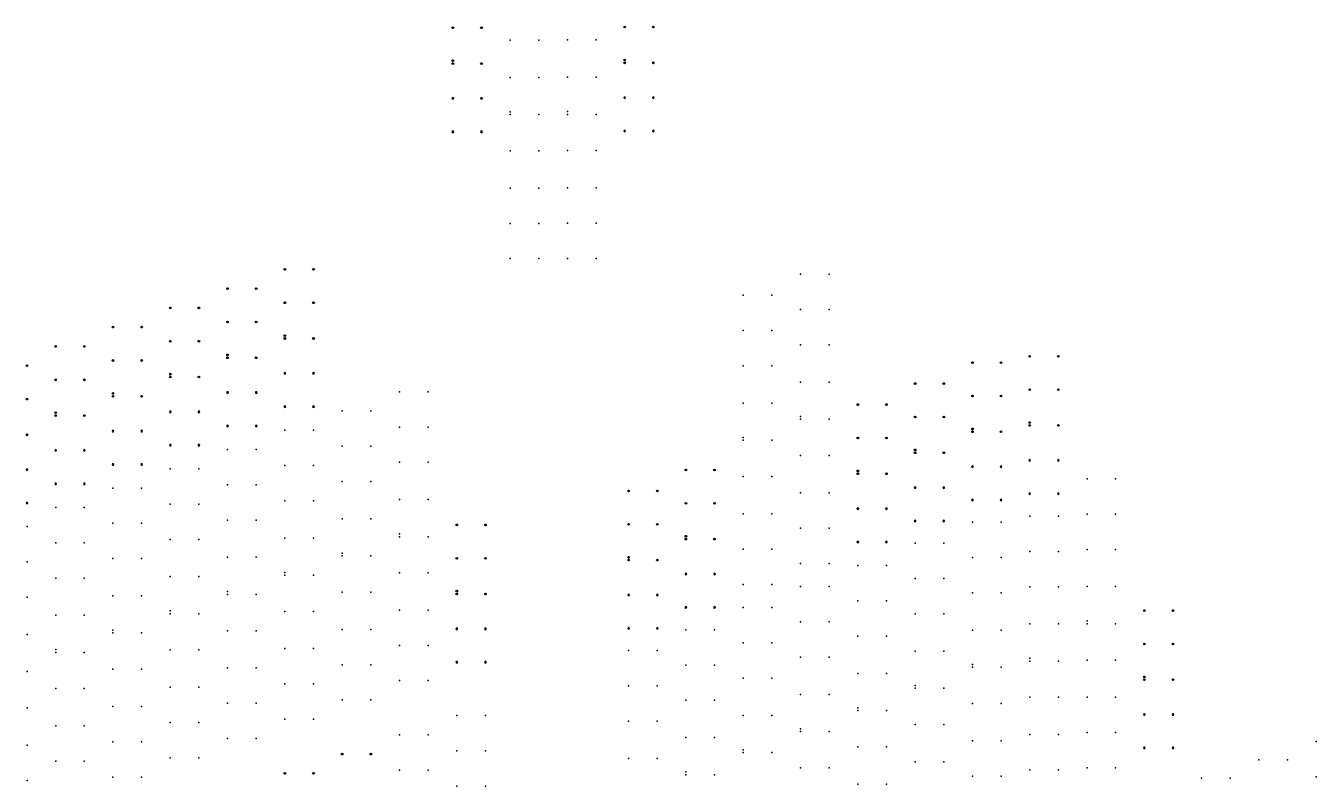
# Model space of a CAD drawing. Header units: millimetres. Extents: x 472828 to 475087, y 4317878 to 4319084.
# Drawn here: x 474527.3 to 474797.5, y 4318237.6 to 4318396.9 of the extents above; entities that cross this region are included whole.
import ezdxf

# ---------------------------------------------------------------- set-up
doc = ezdxf.new("R2010")
doc.units = ezdxf.units.MM
doc.linetypes.add('CENTER2', pattern=[1.125, 0.75, -0.125, 0.125, -0.125])
for name, color, linetype in [('10_T3_EOS_PILE_CP170_2_205', 10, 'Continuous'), ('11_T3_EOS_PILE_CP170_1_255', 11, 'Continuous'), ('12_T3_EOS_PILE_CP140_205', 12, 'Continuous'), ('13_T3_EOS_PILE_HEA_MOT_170', 13, 'Continuous'), ('14_T3_EOS_PILE_CP140_195', 14, 'Continuous'), ('15_T3_EOS_PILE_IPEA_1_225', 15, 'Continuous'), ('1_T3_EOS_PILE_MOT_HEA_255', 1, 'Continuous'), ('2_T3_EOS_PILE_HEA_255', 2, 'Continuous'), ('3_T3_EOS_PILE_IPEA_1_255', 3, 'Continuous'), ('4_T3_EOS_PILE_IPEA_2_235', 4, 'Continuous'), ('5_T3_EOS_PILE_HEA_MOT_190', 5, 'Continuous'), ('8_T3_EOS_PILE_CP170_1_220', 8, 'Continuous')]:
    doc.layers.add(name, color=color, linetype=linetype)

# ---------------------------------------------------------------- blocks, each defined once
blk = doc.blocks.new('*U3')
at = {"color": 0, "linetype": 'CENTER2', "transparency": 16777216}
for p, q in [((-183, 0), (-36, 0)), ((0, 36), (0, 183)), ((36, 0), (183, 0)), ((0, -183), (0, -36))]:
    blk.add_line(p, q, dxfattribs=at)
at = {"color": 0, "linetype": 'Continuous', "transparency": 16777216}
for p, q in [((-18, 0), (18, 0)), ((0, -18), (0, 18))]:
    blk.add_line(p, q, dxfattribs=at)
blk = doc.blocks.new('A$C6274595C')
at = {"color": 0}
blk.add_circle((0, 0), 179, dxfattribs=at)
at = {"color": 0, "linetype": 'CENTER2', "rotation": 45}
blk.add_blockref('*U3', (0, 0), dxfattribs=at)
blk = doc.blocks.new('*U5')
at = {"color": 0, "linetype": 'CENTER2', "transparency": 16777216}
for p, q in [((-183, 0), (-36, 0)), ((0, 36), (0, 183)), ((36, 0), (183, 0)), ((0, -183), (0, -36))]:
    blk.add_line(p, q, dxfattribs=at)
at = {"color": 0, "linetype": 'Continuous', "transparency": 16777216}
for p, q in [((-18, 0), (18, 0)), ((0, -18), (0, 18))]:
    blk.add_line(p, q, dxfattribs=at)
blk = doc.blocks.new('b-p')
at = {"color": 5}
blk.add_circle((0, 0), 179, dxfattribs=at)
at = {"color": 5, "linetype": 'CENTER2', "rotation": 45}
blk.add_blockref('*U5', (0, 0), dxfattribs=at)
blk = doc.blocks.new('*U7')
at = {"color": 0, "linetype": 'CENTER2', "transparency": 16777216}
for p, q in [((-183, 0), (-36, 0)), ((0, 36), (0, 183)), ((36, 0), (183, 0)), ((0, -183), (0, -36))]:
    blk.add_line(p, q, dxfattribs=at)
at = {"color": 0, "linetype": 'Continuous', "transparency": 16777216}
for p, q in [((-18, 0), (18, 0)), ((0, -18), (0, 18))]:
    blk.add_line(p, q, dxfattribs=at)
blk = doc.blocks.new('PVH POST')
at = {"color": 5}
blk.add_circle((0, 0), 179, dxfattribs=at)
at = {"color": 5, "linetype": 'CENTER2', "rotation": 45}
blk.add_blockref('*U7', (0, 0), dxfattribs=at)

msp = doc.modelspace()

# ---------------------------------------------------------------- linework, layer by layer
at = {"layer": '10_T3_EOS_PILE_CP170_2_205', "extrusion": (0, 0.049345, 0.998782)}
for p in [(474593.52, 4318316.21, 689.37), (474593.52, 4318308.82, 689.73), (474593.52, 4318263.07, 691.99), (474587.52, 4318259.04, 692.45), (474575.52, 4318255.01, 692.9), (474593.52, 4318255.68, 692.36), (474587.52, 4318251.65, 692.81), (474563.52, 4318250.97, 693.36), (474575.52, 4318247.61, 693.27), (474605.52, 4318248.37, 694.44), (474563.52, 4318243.58, 693.73), (474605.52, 4318240.98, 694.81)]:
    msp.add_point(p, dxfattribs=at)
at = {"layer": '10_T3_EOS_PILE_CP170_2_205', "extrusion": (0, 0.047071, 0.998892)}
for p in [(474551.52, 4318246.93, 693.69), (474551.52, 4318239.54, 694.04)]:
    msp.add_point(p, dxfattribs=at)
at = {"layer": '10_T3_EOS_PILE_CP170_2_205', "extrusion": (0, 0.057882, 0.998323)}
msp.add_point((474539.52, 4318242.87, 693.68), dxfattribs=at)
at = {"layer": '10_T3_EOS_PILE_CP170_2_205', "extrusion": (0, 0.057764, 0.99833)}
msp.add_point((474743.52, 4318241.06, 694.6), dxfattribs=at)
at = {"layer": '10_T3_EOS_PILE_CP170_2_205', "extrusion": (0, 0.041186, 0.999152)}
msp.add_point((474791.52, 4318243.16, 694.23), dxfattribs=at)
at = {"layer": '10_T3_EOS_PILE_CP170_2_205', "extrusion": (0, 0.037778, 0.999286)}
msp.add_point((474731.52, 4318239.74, 695.04), dxfattribs=at)
at = {"layer": '10_T3_EOS_PILE_CP170_2_205', "extrusion": (0, 0.045244, 0.998976)}
msp.add_point((474779.52, 4318239.32, 694.53), dxfattribs=at)
at = {"layer": '11_T3_EOS_PILE_CP170_1_255', "extrusion": (0, 0.049345, 0.998782)}
msp.add_point((474599.52, 4318285.85, 690.87), dxfattribs=at)
at = {"layer": '11_T3_EOS_PILE_CP170_1_255', "extrusion": (0, 0.057882, 0.998323)}
msp.add_point((474539.52, 4318265.64, 692.36), dxfattribs=at)
at = {"layer": '11_T3_EOS_PILE_CP170_1_255', "extrusion": (0, 0.057764, 0.99833)}
msp.add_point((474743.52, 4318263.82, 693.28), dxfattribs=at)
at = {"layer": '11_T3_EOS_PILE_CP170_1_255', "extrusion": (0, 0.046094, 0.998937)}
msp.add_point((474671.52, 4318240.01, 694.84), dxfattribs=at)
at = {"layer": '12_T3_EOS_PILE_CP140_205', "extrusion": (0, 0.049345, 0.998782)}
for p in [(474581.52, 4318312.17, 689.82), (474569.52, 4318308.14, 690.28), (474557.52, 4318304.11, 690.73), (474581.52, 4318304.78, 690.19), (474569.52, 4318300.75, 690.64), (474557.52, 4318296.71, 691.1), (474587.52, 4318274.22, 691.7), (474575.52, 4318270.19, 692.15), (474563.52, 4318266.15, 692.61), (474587.52, 4318266.43, 692.08), (474575.52, 4318262.4, 692.54), (474563.52, 4318258.36, 692.99), (474581.52, 4318259.04, 692.45), (474569.52, 4318255.01, 692.9), (474581.52, 4318251.65, 692.81), (474557.52, 4318250.97, 693.36), (474569.52, 4318247.61, 693.27), (474557.52, 4318243.58, 693.73)]:
    msp.add_point(p, dxfattribs=at)
at = {"layer": '12_T3_EOS_PILE_CP140_205', "extrusion": (0, 0.047071, 0.998892)}
for p in [(474545.52, 4318300.07, 691.19), (474545.52, 4318292.68, 691.53), (474551.52, 4318262.11, 692.98), (474551.52, 4318254.32, 693.34), (474545.52, 4318246.93, 693.69), (474545.52, 4318239.54, 694.04)]:
    msp.add_point(p, dxfattribs=at)
at = {"layer": '12_T3_EOS_PILE_CP140_205', "extrusion": (0, 0.037778, 0.999286)}
for p in [(474725.52, 4318292.91, 693.03), (474725.52, 4318285.51, 693.31), (474731.52, 4318254.93, 694.47), (474731.52, 4318247.14, 694.76), (474725.52, 4318239.74, 695.04)]:
    msp.add_point(p, dxfattribs=at)
at = {"layer": '12_T3_EOS_PILE_CP140_205', "extrusion": (0, 0.03465, 0.9994)}
for p in [(474713.52, 4318288.51, 693.45), (474713.52, 4318281.11, 693.7), (474719.52, 4318250.53, 694.77), (474719.52, 4318242.74, 695.04)]:
    msp.add_point(p, dxfattribs=at)
at = {"layer": '12_T3_EOS_PILE_CP140_205', "extrusion": (0, 0.029516, 0.999564)}
for p in [(474701.52, 4318283.83, 693.91), (474689.52, 4318279.43, 694.16), (474701.52, 4318276.43, 694.13), (474689.52, 4318272.03, 694.38), (474707.52, 4318245.84, 695.03), (474695.52, 4318241.44, 695.28), (474707.52, 4318238.05, 695.26)]:
    msp.add_point(p, dxfattribs=at)
at = {"layer": '12_T3_EOS_PILE_CP140_205', "extrusion": (0, 0.029331, 0.99957)}
for p in [(474677.52, 4318275.03, 694.4), (474677.52, 4318267.63, 694.62)]:
    msp.add_point(p, dxfattribs=at)
at = {"layer": '12_T3_EOS_PILE_CP140_205', "extrusion": (0, 0.045244, 0.998976)}
msp.add_point((474773.52, 4318239.32, 694.53), dxfattribs=at)
at = {"layer": '13_T3_EOS_PILE_HEA_MOT_170', "extrusion": (0, 0.049345, 0.998782)}
for p in [(474581.52, 4318282.41, 691.29), (474581.52, 4318281.81, 691.32), (474569.52, 4318278.38, 691.75), (474569.52, 4318277.78, 691.78), (474557.52, 4318274.34, 692.21), (474557.52, 4318273.74, 692.23)]:
    msp.add_point(p, dxfattribs=at)
at = {"layer": '13_T3_EOS_PILE_HEA_MOT_170', "extrusion": (0, 0.047071, 0.998892)}
for p in [(474545.52, 4318270.31, 692.59), (474545.52, 4318269.71, 692.62)]:
    msp.add_point(p, dxfattribs=at)
at = {"layer": '13_T3_EOS_PILE_HEA_MOT_170', "extrusion": (0, 0.037778, 0.999286)}
for p in [(474725.52, 4318263.13, 694.16), (474725.52, 4318262.53, 694.18)]:
    msp.add_point(p, dxfattribs=at)
at = {"layer": '13_T3_EOS_PILE_HEA_MOT_170', "extrusion": (0, 0.03465, 0.9994)}
for p in [(474713.52, 4318258.73, 694.48), (474713.52, 4318258.13, 694.5)]:
    msp.add_point(p, dxfattribs=at)
at = {"layer": '13_T3_EOS_PILE_HEA_MOT_170', "extrusion": (0, 0.029516, 0.999564)}
for p in [(474701.52, 4318254.04, 694.79), (474701.52, 4318253.44, 694.81), (474689.52, 4318249.64, 695.04), (474689.52, 4318249.04, 695.05)]:
    msp.add_point(p, dxfattribs=at)
at = {"layer": '13_T3_EOS_PILE_HEA_MOT_170', "extrusion": (0, 0.029331, 0.99957)}
for p in [(474677.52, 4318245.24, 695.28), (474677.52, 4318244.64, 695.3)]:
    msp.add_point(p, dxfattribs=at)
at = {"layer": '14_T3_EOS_PILE_CP140_195', "extrusion": (0, 0.049345, 0.998782)}
for p in [(474587.52, 4318312.17, 689.82), (474575.52, 4318308.14, 690.28), (474563.52, 4318304.11, 690.73), (474587.52, 4318304.78, 690.19), (474575.52, 4318300.75, 690.64), (474563.52, 4318296.71, 691.1), (474587.52, 4318297.39, 690.55), (474575.52, 4318293.36, 691.01), (474587.52, 4318289.6, 690.94), (474563.52, 4318289.32, 691.47), (474575.52, 4318285.57, 691.39), (474563.52, 4318281.53, 691.85)]:
    msp.add_point(p, dxfattribs=at)
at = {"layer": '14_T3_EOS_PILE_CP140_195', "extrusion": (0, 0.047071, 0.998892)}
for p in [(474551.52, 4318300.07, 691.19), (474551.52, 4318292.68, 691.53), (474551.52, 4318285.29, 691.88), (474551.52, 4318277.5, 692.25)]:
    msp.add_point(p, dxfattribs=at)
at = {"layer": '14_T3_EOS_PILE_CP140_195', "extrusion": (0, 0.037778, 0.999286)}
for p in [(474731.52, 4318292.91, 693.03), (474731.52, 4318285.51, 693.31), (474731.52, 4318278.12, 693.59), (474731.52, 4318270.32, 693.88)]:
    msp.add_point(p, dxfattribs=at)
at = {"layer": '14_T3_EOS_PILE_CP140_195', "extrusion": (0, 0.03465, 0.9994)}
for p in [(474719.52, 4318288.51, 693.45), (474719.52, 4318281.11, 693.7), (474719.52, 4318273.72, 693.96), (474719.52, 4318265.92, 694.23)]:
    msp.add_point(p, dxfattribs=at)
at = {"layer": '14_T3_EOS_PILE_CP140_195', "extrusion": (0, 0.029516, 0.999564)}
for p in [(474707.52, 4318283.83, 693.91), (474695.52, 4318279.43, 694.16), (474707.52, 4318276.43, 694.13), (474695.52, 4318272.03, 694.38), (474707.52, 4318269.03, 694.35), (474695.52, 4318264.63, 694.59), (474707.52, 4318261.24, 694.58), (474695.52, 4318256.84, 694.82)]:
    msp.add_point(p, dxfattribs=at)
at = {"layer": '14_T3_EOS_PILE_CP140_195', "extrusion": (0, 0.029331, 0.99957)}
for p in [(474683.52, 4318275.03, 694.4), (474683.52, 4318267.63, 694.62), (474683.52, 4318260.23, 694.84), (474683.52, 4318252.44, 695.07)]:
    msp.add_point(p, dxfattribs=at)
at = {"layer": '15_T3_EOS_PILE_IPEA_1_225', "extrusion": (0, 0.049345, 0.998782)}
for p in [(474587.52, 4318281.81, 691.32), (474575.52, 4318277.78, 691.78), (474563.52, 4318273.74, 692.24)]:
    msp.add_point(p, dxfattribs=at)
at = {"layer": '15_T3_EOS_PILE_IPEA_1_225', "extrusion": (0, 0.047071, 0.998892)}
msp.add_point((474551.52, 4318269.71, 692.62), dxfattribs=at)
at = {"layer": '15_T3_EOS_PILE_IPEA_1_225', "extrusion": (0, 0.037778, 0.999286)}
msp.add_point((474731.52, 4318262.53, 694.18), dxfattribs=at)
at = {"layer": '15_T3_EOS_PILE_IPEA_1_225', "extrusion": (0, 0.03465, 0.9994)}
msp.add_point((474719.52, 4318258.13, 694.5), dxfattribs=at)
at = {"layer": '15_T3_EOS_PILE_IPEA_1_225', "extrusion": (0, 0.029516, 0.999564)}
for p in [(474707.52, 4318253.44, 694.81), (474695.52, 4318249.04, 695.06)]:
    msp.add_point(p, dxfattribs=at)
at = {"layer": '15_T3_EOS_PILE_IPEA_1_225', "extrusion": (0, 0.029331, 0.99957)}
msp.add_point((474683.52, 4318244.64, 695.3), dxfattribs=at)
at = {"layer": '1_T3_EOS_PILE_MOT_HEA_255', "extrusion": (0, 0.041988, 0.999118)}
for p in [(474634.7, 4318378.28, 688.48), (474646.7, 4318378.33, 689.74)]:
    msp.add_point(p, dxfattribs=at)
at = {"layer": '1_T3_EOS_PILE_MOT_HEA_255', "extrusion": (0, 0.034262, 0.999413)}
msp.add_point((474695.52, 4318314.47, 692.98), dxfattribs=at)
at = {"layer": '1_T3_EOS_PILE_MOT_HEA_255', "extrusion": (0, 0.032824, 0.999461)}
msp.add_point((474683.52, 4318310.07, 693.26), dxfattribs=at)
at = {"layer": '1_T3_EOS_PILE_MOT_HEA_255', "extrusion": (0, 0.049345, 0.998782)}
msp.add_point((474611.52, 4318289.88, 690.41), dxfattribs=at)
at = {"layer": '1_T3_EOS_PILE_MOT_HEA_255', "extrusion": (0, 0.043654, 0.999047)}
msp.add_point((474755.52, 4318271.62, 693.47), dxfattribs=at)
at = {"layer": '1_T3_EOS_PILE_MOT_HEA_255', "extrusion": (0, 0.037865, 0.999283)}
msp.add_point((474527.52, 4318261.62, 693.09), dxfattribs=at)
at = {"layer": '2_T3_EOS_PILE_HEA_255', "extrusion": (0, 0.041988, 0.999118)}
for p in [(474634.7, 4318393.87, 687.83), (474646.7, 4318393.92, 689.08), (474634.7, 4318386.07, 688.15), (474646.7, 4318386.13, 689.41), (474634.7, 4318370.69, 688.8), (474646.7, 4318370.74, 690.06), (474634.7, 4318362.89, 689.13), (474646.7, 4318362.95, 690.38), (474634.7, 4318355.5, 689.44), (474646.7, 4318355.55, 690.69), (474634.7, 4318348.11, 689.75), (474646.7, 4318348.16, 691.01)]:
    msp.add_point(p, dxfattribs=at)
at = {"layer": '2_T3_EOS_PILE_HEA_255', "extrusion": (0, 0.034262, 0.999413)}
for p in [(474695.52, 4318344.85, 691.93), (474695.52, 4318337.46, 692.19), (474695.52, 4318330.06, 692.44), (474695.52, 4318322.26, 692.71), (474695.52, 4318306.87, 693.24), (474695.52, 4318299.08, 693.5), (474695.52, 4318291.68, 693.76), (474695.52, 4318284.29, 694.01)]:
    msp.add_point(p, dxfattribs=at)
at = {"layer": '2_T3_EOS_PILE_HEA_255', "extrusion": (0, 0.032824, 0.999461)}
for p in [(474683.52, 4318340.45, 692.27), (474683.52, 4318333.06, 692.51), (474683.52, 4318325.66, 692.75), (474683.52, 4318317.87, 693.01), (474683.52, 4318302.47, 693.51), (474683.52, 4318294.68, 693.77), (474683.52, 4318287.28, 694.01), (474683.52, 4318279.89, 694.26)]:
    msp.add_point(p, dxfattribs=at)
at = {"layer": '2_T3_EOS_PILE_HEA_255', "extrusion": (0, 0.049345, 0.998782)}
for p in [(474611.52, 4318320.24, 688.91), (474611.52, 4318312.85, 689.27), (474611.52, 4318305.46, 689.64), (474611.52, 4318297.67, 690.02), (474611.52, 4318282.29, 690.78), (474611.52, 4318274.5, 691.17), (474611.52, 4318267.11, 691.53), (474611.52, 4318259.72, 691.9)]:
    msp.add_point(p, dxfattribs=at)
at = {"layer": '2_T3_EOS_PILE_HEA_255', "extrusion": (0, 0.043654, 0.999047)}
for p in [(474755.52, 4318301.99, 692.15), (474755.52, 4318294.59, 692.47), (474755.52, 4318287.2, 692.79), (474755.52, 4318279.41, 693.13), (474755.52, 4318264.02, 693.8), (474755.52, 4318256.23, 694.15), (474755.52, 4318248.84, 694.47), (474755.52, 4318241.44, 694.79)]:
    msp.add_point(p, dxfattribs=at)
at = {"layer": '2_T3_EOS_PILE_HEA_255', "extrusion": (0, 0.037865, 0.999283)}
for p in [(474527.52, 4318291.99, 691.94), (474527.52, 4318284.6, 692.22), (474527.52, 4318277.21, 692.5), (474527.52, 4318269.41, 692.8), (474527.52, 4318254.02, 693.38), (474527.52, 4318246.23, 693.68), (474527.52, 4318238.83, 693.96)]:
    msp.add_point(p, dxfattribs=at)
at = {"layer": '2_T3_EOS_PILE_HEA_255', "extrusion": (0, 0.029239, 0.999572)}
for p in [(474659.52, 4318266.02, 694.43), (474659.52, 4318258.62, 694.64), (474659.52, 4318251.23, 694.86), (474659.52, 4318243.43, 695.09)]:
    msp.add_point(p, dxfattribs=at)
at = {"layer": '2_T3_EOS_PILE_HEA_255', "extrusion": (0, 0.034703, 0.999398)}
for p in [(474623.52, 4318252.41, 693.96), (474623.52, 4318245.01, 694.21), (474623.52, 4318237.62, 694.47)]:
    msp.add_point(p, dxfattribs=at)
at = {"layer": '3_T3_EOS_PILE_IPEA_1_255', "extrusion": (0, 0.041988, 0.999118)}
for p in [(474628.7, 4318393.87, 687.83), (474640.7, 4318393.92, 689.08), (474628.7, 4318386.07, 688.15), (474640.7, 4318386.13, 689.41), (474628.7, 4318370.69, 688.8), (474640.7, 4318370.74, 690.06), (474628.7, 4318362.89, 689.13), (474640.7, 4318362.95, 690.38), (474628.7, 4318355.5, 689.44), (474640.7, 4318355.55, 690.69), (474628.7, 4318348.11, 689.75), (474640.7, 4318348.16, 691.01)]:
    msp.add_point(p, dxfattribs=at)
at = {"layer": '3_T3_EOS_PILE_IPEA_1_255', "extrusion": (0, 0.034262, 0.999413)}
for p in [(474689.52, 4318344.85, 691.93), (474689.52, 4318337.46, 692.19), (474689.52, 4318330.06, 692.44), (474689.52, 4318322.26, 692.71), (474689.52, 4318306.87, 693.24), (474689.52, 4318299.08, 693.5), (474689.52, 4318291.68, 693.76), (474689.52, 4318284.29, 694.01)]:
    msp.add_point(p, dxfattribs=at)
at = {"layer": '3_T3_EOS_PILE_IPEA_1_255', "extrusion": (0, 0.032824, 0.999461)}
for p in [(474677.52, 4318340.45, 692.27), (474677.52, 4318333.06, 692.51), (474677.52, 4318325.66, 692.75), (474677.52, 4318317.87, 693.01), (474677.52, 4318302.47, 693.51), (474677.52, 4318294.68, 693.77), (474677.52, 4318287.28, 694.01), (474677.52, 4318279.89, 694.26)]:
    msp.add_point(p, dxfattribs=at)
at = {"layer": '3_T3_EOS_PILE_IPEA_1_255', "extrusion": (0, 0.049345, 0.998782)}
for p in [(474605.52, 4318320.24, 688.91), (474599.52, 4318316.21, 689.37), (474605.52, 4318312.85, 689.27), (474599.52, 4318308.82, 689.73), (474605.52, 4318305.46, 689.64), (474599.52, 4318301.43, 690.1), (474605.52, 4318297.67, 690.02), (474599.52, 4318293.64, 690.48), (474605.52, 4318282.29, 690.78), (474605.52, 4318274.5, 691.17), (474605.52, 4318267.11, 691.53), (474605.52, 4318259.72, 691.9), (474611.52, 4318248.37, 694.44), (474611.52, 4318240.98, 694.81)]:
    msp.add_point(p, dxfattribs=at)
at = {"layer": '3_T3_EOS_PILE_IPEA_1_255', "extrusion": (0, 0.043654, 0.999047)}
for p in [(474749.52, 4318301.99, 692.15), (474749.52, 4318294.59, 692.47), (474749.52, 4318287.2, 692.79), (474749.52, 4318279.41, 693.13), (474749.52, 4318264.02, 693.8), (474749.52, 4318256.23, 694.15), (474749.52, 4318248.84, 694.47), (474749.52, 4318241.44, 694.79)]:
    msp.add_point(p, dxfattribs=at)
at = {"layer": '3_T3_EOS_PILE_IPEA_1_255', "extrusion": (0, 0.029239, 0.999572)}
for p in [(474653.52, 4318266.02, 694.43), (474653.52, 4318258.62, 694.64), (474653.52, 4318251.23, 694.86), (474653.52, 4318243.43, 695.09)]:
    msp.add_point(p, dxfattribs=at)
at = {"layer": '3_T3_EOS_PILE_IPEA_1_255', "extrusion": (0, 0.057882, 0.998323)}
for p in [(474533.52, 4318258.05, 692.8), (474533.52, 4318250.26, 693.25), (474533.52, 4318242.87, 693.68)]:
    msp.add_point(p, dxfattribs=at)
at = {"layer": '3_T3_EOS_PILE_IPEA_1_255', "extrusion": (0, 0.057764, 0.99833)}
for p in [(474737.52, 4318256.24, 693.72), (474737.52, 4318248.45, 694.17), (474737.52, 4318241.06, 694.6)]:
    msp.add_point(p, dxfattribs=at)
at = {"layer": '3_T3_EOS_PILE_IPEA_1_255', "extrusion": (0, 0.034703, 0.999398)}
for p in [(474617.52, 4318252.41, 693.96), (474617.52, 4318245.01, 694.21), (474617.52, 4318237.62, 694.47)]:
    msp.add_point(p, dxfattribs=at)
at = {"layer": '3_T3_EOS_PILE_IPEA_1_255', "extrusion": (0, 0.041186, 0.999152)}
for p in [(474797.52, 4318247, 693.68), (474785.52, 4318243.16, 694.23), (474797.52, 4318239.6, 693.98)]:
    msp.add_point(p, dxfattribs=at)
at = {"layer": '4_T3_EOS_PILE_IPEA_2_235', "extrusion": (0, 0.041988, 0.999118)}
for p in [(474628.7, 4318378.88, 688.45), (474640.7, 4318378.93, 689.71), (474628.7, 4318378.28, 688.48), (474640.7, 4318378.33, 689.74)]:
    msp.add_point(p, dxfattribs=at)
at = {"layer": '4_T3_EOS_PILE_IPEA_2_235', "extrusion": (0, 0.034262, 0.999413)}
for p in [(474689.52, 4318315.07, 692.96), (474689.52, 4318314.47, 692.98)]:
    msp.add_point(p, dxfattribs=at)
at = {"layer": '4_T3_EOS_PILE_IPEA_2_235', "extrusion": (0, 0.032824, 0.999461)}
for p in [(474677.52, 4318310.67, 693.24), (474677.52, 4318310.07, 693.26)]:
    msp.add_point(p, dxfattribs=at)
at = {"layer": '4_T3_EOS_PILE_IPEA_2_235', "extrusion": (0, 0.049345, 0.998782)}
for p in [(474605.52, 4318290.48, 690.38), (474605.52, 4318289.88, 690.41)]:
    msp.add_point(p, dxfattribs=at)
at = {"layer": '4_T3_EOS_PILE_IPEA_2_235', "extrusion": (0, 0.043654, 0.999047)}
for p in [(474749.52, 4318272.22, 693.45), (474749.52, 4318271.62, 693.47)]:
    msp.add_point(p, dxfattribs=at)
at = {"layer": '5_T3_EOS_PILE_HEA_MOT_190', "extrusion": (0, 0.049345, 0.998782)}
for p in [(474593.52, 4318286.45, 690.84), (474593.52, 4318285.85, 690.87)]:
    msp.add_point(p, dxfattribs=at)
at = {"layer": '5_T3_EOS_PILE_HEA_MOT_190', "extrusion": (0, 0.057882, 0.998323)}
for p in [(474533.52, 4318266.24, 692.32), (474533.52, 4318265.64, 692.36)]:
    msp.add_point(p, dxfattribs=at)
at = {"layer": '5_T3_EOS_PILE_HEA_MOT_190', "extrusion": (0, 0.057764, 0.99833)}
for p in [(474737.52, 4318264.42, 693.25), (474737.52, 4318263.83, 693.28)]:
    msp.add_point(p, dxfattribs=at)
at = {"layer": '5_T3_EOS_PILE_HEA_MOT_190', "extrusion": (0, 0.046094, 0.998937)}
for p in [(474665.52, 4318240.61, 694.82), (474665.52, 4318240.01, 694.84)]:
    msp.add_point(p, dxfattribs=at)
at = {"layer": '8_T3_EOS_PILE_CP170_1_220', "extrusion": (0, 0.049345, 0.998782)}
for p in [(474593.52, 4318301.43, 690.1), (474581.52, 4318297.39, 690.55), (474569.52, 4318293.36, 691.01), (474593.52, 4318293.64, 690.48), (474581.52, 4318289.6, 690.94), (474557.52, 4318289.32, 691.47), (474569.52, 4318285.57, 691.39), (474557.52, 4318281.53, 691.85), (474593.52, 4318278.26, 691.24), (474599.52, 4318278.26, 691.24), (474581.52, 4318274.22, 691.7), (474593.52, 4318270.46, 691.63), (474599.52, 4318270.46, 691.63), (474569.52, 4318270.19, 692.15), (474557.52, 4318266.15, 692.61), (474581.52, 4318266.43, 692.08), (474569.52, 4318262.4, 692.54), (474599.52, 4318263.07, 691.99), (474557.52, 4318258.36, 692.99), (474599.52, 4318255.68, 692.36)]:
    msp.add_point(p, dxfattribs=at)
at = {"layer": '8_T3_EOS_PILE_CP170_1_220', "extrusion": (0, 0.057882, 0.998323)}
for p in [(474533.52, 4318295.99, 690.6), (474539.52, 4318295.99, 690.6), (474533.52, 4318288.6, 691.03), (474539.52, 4318288.6, 691.03), (474533.52, 4318281.21, 691.46), (474539.52, 4318281.21, 691.46), (474533.52, 4318273.42, 691.91), (474539.52, 4318273.42, 691.91), (474539.52, 4318258.05, 692.8), (474539.52, 4318250.26, 693.25)]:
    msp.add_point(p, dxfattribs=at)
at = {"layer": '8_T3_EOS_PILE_CP170_1_220', "extrusion": (0, 0.057764, 0.99833)}
for p in [(474737.52, 4318294.17, 691.53), (474743.52, 4318294.17, 691.53), (474737.52, 4318286.79, 691.95), (474743.52, 4318286.79, 691.95), (474737.52, 4318279.4, 692.38), (474743.52, 4318279.4, 692.38), (474737.52, 4318271.61, 692.83), (474743.52, 4318271.61, 692.83), (474743.52, 4318256.24, 693.72), (474743.52, 4318248.45, 694.17)]:
    msp.add_point(p, dxfattribs=at)
at = {"layer": '8_T3_EOS_PILE_CP170_1_220', "extrusion": (0, 0.047071, 0.998892)}
for p in [(474545.52, 4318285.29, 691.88), (474545.52, 4318277.5, 692.25), (474545.52, 4318262.11, 692.98), (474545.52, 4318254.32, 693.34)]:
    msp.add_point(p, dxfattribs=at)
at = {"layer": '8_T3_EOS_PILE_CP170_1_220', "extrusion": (0, 0.037778, 0.999286)}
for p in [(474725.52, 4318278.12, 693.59), (474725.52, 4318270.32, 693.88), (474725.52, 4318254.93, 694.47), (474725.52, 4318247.14, 694.76)]:
    msp.add_point(p, dxfattribs=at)
at = {"layer": '8_T3_EOS_PILE_CP170_1_220', "extrusion": (0, 0.03465, 0.9994)}
for p in [(474713.52, 4318273.72, 693.96), (474713.52, 4318265.92, 694.23), (474713.52, 4318250.53, 694.77), (474713.52, 4318242.74, 695.04)]:
    msp.add_point(p, dxfattribs=at)
at = {"layer": '8_T3_EOS_PILE_CP170_1_220', "extrusion": (0, 0.046094, 0.998937)}
for p in [(474665.52, 4318270.38, 693.44), (474671.52, 4318270.38, 693.44), (474665.52, 4318262.99, 693.78), (474671.52, 4318262.99, 693.78), (474665.52, 4318255.6, 694.12), (474671.52, 4318255.6, 694.12), (474665.52, 4318247.8, 694.48), (474671.52, 4318247.8, 694.48)]:
    msp.add_point(p, dxfattribs=at)
at = {"layer": '8_T3_EOS_PILE_CP170_1_220', "extrusion": (0, 0.029516, 0.999564)}
for p in [(474701.52, 4318269.03, 694.35), (474689.52, 4318264.63, 694.59), (474701.52, 4318261.24, 694.58), (474689.52, 4318256.84, 694.82), (474701.52, 4318245.84, 695.03), (474689.52, 4318241.44, 695.28), (474701.52, 4318238.05, 695.26)]:
    msp.add_point(p, dxfattribs=at)
at = {"layer": '8_T3_EOS_PILE_CP170_1_220', "extrusion": (0, 0.029331, 0.99957)}
for p in [(474677.52, 4318260.23, 694.84), (474677.52, 4318252.44, 695.07)]:
    msp.add_point(p, dxfattribs=at)

# ---------------------------------------------------------------- block references
at = {"color": 0, "extrusion": (0, 0.036572, 0.999331), "yscale": 0.001, "zscale": 0.001}
for name, p, xscale, rotation in [('A$C6274595C', (-474616.7, -4315482.47, 158617.97), 0.001, 89.99999999999999), ('A$C6274595C', (-474622.7, -4315482.47, 158617.97), 0.001, 89.99999999999999), ('A$C6274595C', (-474652.7, -4315482.49, 158621.52), 0.001, 89.99999999999999), ('A$C6274595C', (-474658.7, -4315482.49, 158621.52), 0.001, 89.99999999999999), ('A$C6274595C', (-474616.7, -4315475.57, 158617.97), 0.001, 89.99999999999999), ('A$C6274595C', (-474652.7, -4315475.59, 158621.52), 0.001, 89.99999999999999), ('A$C6274595C', (-474652.7, -4315474.99, 158621.52), 0.001, 89.99999999999999), ('b-p', (-474658.7, -4315474.99, 158621.52), 0.001, 89.99999999999999), ('A$C6274595C', (-474616.7, -4315474.97, 158617.97), 0.001, 89.99999999999999), ('b-p', (-474622.7, -4315474.97, 158617.97), 0.001, 89.99999999999999), ('A$C6274595C', (-474616.7, -4315467.67, 158617.97), -0.001, 89.99999999999991), ('A$C6274595C', (-474622.7, -4315467.67, 158617.97), -0.001, 89.99999999999991), ('A$C6274595C', (-474652.7, -4315467.69, 158621.52), -0.001, 89.99999999999991), ('A$C6274595C', (-474658.7, -4315467.69, 158621.52), -0.001, 89.99999999999991), ('A$C6274595C', (-474616.7, -4315460.67, 158617.97), -0.001, 89.99999999999991), ('A$C6274595C', (-474622.7, -4315460.67, 158617.97), -0.001, 89.99999999999991), ('A$C6274595C', (-474652.7, -4315460.69, 158621.52), -0.001, 89.99999999999991), ('A$C6274595C', (-474658.7, -4315460.69, 158621.52), -0.001, 89.99999999999991), ('PVH POST', (-474725.52, -4315412.18, 158620.8), 0.001, 89.99999999999999), ('PVH POST', (-474731.52, -4315412.18, 158620.8), 0.001, 89.99999999999999), ('PVH POST', (-474725.52, -4315405.18, 158620.8), 0.001, 89.99999999999999), ('PVH POST', (-474731.52, -4315405.18, 158620.8), 0.001, 89.99999999999999), ('PVH POST', (-474725.52, -4315398.29, 158620.8), 0.001, 89.99999999999999), ('PVH POST', (-474725.52, -4315397.69, 158620.8), 0.001, 89.99999999999999), ('b-p', (-474731.52, -4315397.68, 158620.8), 0.001, 89.99999999999999), ('PVH POST', (-474725.52, -4315390.38, 158620.8), -0.001, 89.99999999999991), ('PVH POST', (-474731.52, -4315390.38, 158620.8), -0.001, 89.99999999999991), ('PVH POST', (-474725.52, -4315383.38, 158620.8), -0.001, 89.99999999999991), ('PVH POST', (-474731.52, -4315383.38, 158620.8), -0.001, 89.99999999999991)]:
    msp.add_blockref(name, p, dxfattribs=dict(at, xscale=xscale, rotation=rotation))
at = {"color": 0, "extrusion": (0, 0.046609, 0.998913), "yscale": 0.001, "zscale": 0.001}
for name, p, xscale, rotation in [('A$C6274595C', (-474581.52, -4313620.64, 201961.62), 0.001, 89.99999999999999), ('A$C6274595C', (-474587.52, -4313620.64, 201961.62), 0.001, 89.99999999999999), ('PVH POST', (-474569.52, -4313616.59, 201961.89), 0.001, 89.99999999999999), ('PVH POST', (-474575.52, -4313616.59, 201961.89), 0.001, 89.99999999999999), ('PVH POST', (-474557.52, -4313612.54, 201962.16), 0.001, 89.99999999999999), ('PVH POST', (-474563.52, -4313612.54, 201962.16), 0.001, 89.99999999999999), ('A$C6274595C', (-474581.52, -4313613.64, 201961.62), 0.001, 89.99999999999999), ('A$C6274595C', (-474587.52, -4313613.64, 201961.62), 0.001, 89.99999999999999), ('PVH POST', (-474545.52, -4313608.49, 201962.43), 0.001, 89.99999999999999), ('PVH POST', (-474551.52, -4313608.49, 201962.43), 0.001, 89.99999999999999), ('PVH POST', (-474569.52, -4313609.59, 201961.89), 0.001, 89.99999999999999), ('PVH POST', (-474575.52, -4313609.59, 201961.89), 0.001, 89.99999999999999), ('PVH POST', (-474557.52, -4313605.54, 201962.16), 0.001, 89.99999999999999), ('PVH POST', (-474563.52, -4313605.54, 201962.16), 0.001, 89.99999999999999), ('A$C6274595C', (-474581.52, -4313606.74, 201961.62), 0.001, 89.99999999999999), ('A$C6274595C', (-474581.52, -4313606.14, 201961.62), 0.001, 89.99999999999999), ('b-p', (-474587.52, -4313606.14, 201961.62), 0.001, 89.99999999999999), ('PVH POST', (-474569.52, -4313602.69, 201961.89), 0.001, 89.99999999999999), ('PVH POST', (-474569.52, -4313602.09, 201961.89), 0.001, 89.99999999999999), ('b-p', (-474575.52, -4313602.09, 201961.89), 0.001, 89.99999999999999), ('PVH POST', (-474545.52, -4313601.49, 201962.43), 0.001, 89.99999999999999), ('PVH POST', (-474551.52, -4313601.49, 201962.43), 0.001, 89.99999999999999), ('PVH POST', (-474557.52, -4313598.64, 201962.16), 0.001, 89.99999999999999), ('PVH POST', (-474557.52, -4313598.04, 201962.16), 0.001, 89.99999999999999), ('b-p', (-474563.52, -4313598.04, 201962.16), 0.001, 89.99999999999999), ('A$C6274595C', (-474581.52, -4313598.84, 201961.62), -0.001, 89.99999999999991), ('A$C6274595C', (-474587.52, -4313598.84, 201961.62), -0.001, 89.99999999999991), ('PVH POST', (-474545.52, -4313594.59, 201962.43), 0.001, 89.99999999999999), ('PVH POST', (-474545.52, -4313593.99, 201962.43), 0.001, 89.99999999999999), ('b-p', (-474551.52, -4313593.99, 201962.43), 0.001, 89.99999999999999), ('PVH POST', (-474569.52, -4313594.79, 201961.89), -0.001, 89.99999999999991), ('PVH POST', (-474575.52, -4313594.79, 201961.89), -0.001, 89.99999999999991), ('A$C6274595C', (-474581.52, -4313591.84, 201961.62), -0.001, 89.99999999999991), ('A$C6274595C', (-474587.52, -4313591.84, 201961.62), -0.001, 89.99999999999991), ('PVH POST', (-474557.52, -4313590.74, 201962.16), -0.001, 89.99999999999991), ('PVH POST', (-474563.52, -4313590.74, 201962.16), -0.001, 89.99999999999991), ('PVH POST', (-474545.52, -4313586.69, 201962.43), -0.001, 89.99999999999991), ('PVH POST', (-474551.52, -4313586.69, 201962.43), -0.001, 89.99999999999991), ('PVH POST', (-474569.52, -4313587.79, 201961.89), -0.001, 89.99999999999991), ('PVH POST', (-474575.52, -4313587.79, 201961.89), -0.001, 89.99999999999991), ('PVH POST', (-474557.52, -4313583.74, 201962.16), -0.001, 89.99999999999991), ('PVH POST', (-474563.52, -4313583.74, 201962.16), -0.001, 89.99999999999991), ('PVH POST', (-474545.52, -4313579.69, 201962.43), -0.001, 89.99999999999991), ('PVH POST', (-474551.52, -4313579.69, 201962.43), -0.001, 89.99999999999991)]:
    msp.add_blockref(name, p, dxfattribs=dict(at, xscale=xscale, rotation=rotation))
at = {"color": 0, "extrusion": (0, 0.052584, 0.998617), "yscale": 0.001, "zscale": 0.001}
for name, p, xscale, rotation in [('PVH POST', (-474533.52, -4312319.07, 227763.7), 0.001, 89.99999999999999), ('PVH POST', (-474539.52, -4312319.07, 227763.7), 0.001, 89.99999999999999), ('PVH POST', (-474533.52, -4312312.07, 227763.7), 0.001, 89.99999999999999), ('PVH POST', (-474539.52, -4312312.07, 227763.7), 0.001, 89.99999999999999), ('PVH POST', (-474533.52, -4312305.18, 227763.7), 0.001, 89.99999999999999), ('PVH POST', (-474533.52, -4312304.58, 227763.7), 0.001, 89.99999999999999), ('b-p', (-474539.52, -4312304.57, 227763.7), 0.001, 89.99999999999999), ('PVH POST', (-474533.52, -4312297.27, 227763.7), -0.001, 89.99999999999991), ('PVH POST', (-474539.52, -4312297.27, 227763.7), -0.001, 89.99999999999991), ('PVH POST', (-474533.52, -4312290.27, 227763.7), -0.001, 89.99999999999991), ('PVH POST', (-474539.52, -4312290.27, 227763.7), -0.001, 89.99999999999991), ('A$C6274595C', (-474617.52, -4312281.64, 227763.74), 0.001, 89.99999999999999), ('A$C6274595C', (-474623.52, -4312281.64, 227763.74), 0.001, 89.99999999999999), ('A$C6274595C', (-474617.52, -4312274.64, 227763.74), 0.001, 89.99999999999999), ('A$C6274595C', (-474623.52, -4312274.64, 227763.74), 0.001, 89.99999999999999), ('A$C6274595C', (-474617.52, -4312267.74, 227763.74), 0.001, 89.99999999999999), ('A$C6274595C', (-474617.52, -4312267.14, 227763.74), 0.001, 89.99999999999999), ('b-p', (-474623.52, -4312267.14, 227763.74), 0.001, 89.99999999999999), ('A$C6274595C', (-474617.52, -4312259.84, 227763.74), -0.001, 89.99999999999991), ('A$C6274595C', (-474623.52, -4312259.84, 227763.74), -0.001, 89.99999999999991), ('A$C6274595C', (-474617.52, -4312252.84, 227763.74), -0.001, 89.99999999999991), ('A$C6274595C', (-474623.52, -4312252.84, 227763.74), -0.001, 89.99999999999991)]:
    msp.add_blockref(name, p, dxfattribs=dict(at, xscale=xscale, rotation=rotation))
at = {"color": 0, "extrusion": (0, 0.028906, 0.999582), "yscale": 0.001, "zscale": 0.001}
for name, p, xscale, rotation in [('A$C6274595C', (-474737.52, -4316503.15, 125518.38), 0.001, 89.99999999999999), ('A$C6274595C', (-474743.52, -4316503.15, 125518.38), 0.001, 89.99999999999999), ('A$C6274595C', (-474737.52, -4316496.15, 125518.38), 0.001, 89.99999999999999), ('A$C6274595C', (-474743.52, -4316496.15, 125518.38), 0.001, 89.99999999999999), ('A$C6274595C', (-474737.52, -4316489.26, 125518.38), 0.001, 89.99999999999999), ('A$C6274595C', (-474737.52, -4316488.66, 125518.38), 0.001, 89.99999999999999), ('b-p', (-474743.52, -4316488.65, 125518.38), 0.001, 89.99999999999999), ('A$C6274595C', (-474737.52, -4316481.35, 125518.38), -0.001, 89.99999999999991), ('A$C6274595C', (-474743.52, -4316481.35, 125518.38), -0.001, 89.99999999999991), ('A$C6274595C', (-474737.52, -4316474.35, 125518.38), -0.001, 89.99999999999991), ('A$C6274595C', (-474743.52, -4316474.35, 125518.38), -0.001, 89.99999999999991)]:
    msp.add_blockref(name, p, dxfattribs=dict(at, xscale=xscale, rotation=rotation))
at = {"color": 0, "extrusion": (0, 0.053213, 0.998583), "yscale": 0.001, "zscale": 0.001}
for name, p, xscale, rotation in [('A$C6274595C', (-474527.52, -4312170.64, 230481.23), 0.001, 89.99999999999999), ('A$C6274595C', (-474527.52, -4312163.64, 230481.23), 0.001, 89.99999999999999), ('b-p', (-474527.52, -4312156.14, 230481.23), 0.001, 89.99999999999999), ('A$C6274595C', (-474527.52, -4312148.84, 230481.23), -0.001, 89.99999999999991), ('A$C6274595C', (-474527.52, -4312141.84, 230481.23), -0.001, 89.99999999999991)]:
    msp.add_blockref(name, p, dxfattribs=dict(at, xscale=xscale, rotation=rotation))
at = {"color": 0, "extrusion": (0, 0.032758, 0.999463), "yscale": 0.001, "zscale": 0.001}
for name, p, xscale, rotation in [('PVH POST', (-474713.52, -4315981.73, 142149.85), 0.001, 89.99999999999999), ('PVH POST', (-474719.52, -4315981.73, 142149.85), 0.001, 89.99999999999999), ('PVH POST', (-474701.52, -4315977.32, 142150.13), 0.001, 89.99999999999999), ('PVH POST', (-474707.52, -4315977.32, 142150.13), 0.001, 89.99999999999999), ('PVH POST', (-474713.52, -4315974.73, 142149.85), 0.001, 89.99999999999999), ('PVH POST', (-474719.52, -4315974.73, 142149.85), 0.001, 89.99999999999999), ('PVH POST', (-474701.52, -4315970.32, 142150.13), 0.001, 89.99999999999999), ('PVH POST', (-474707.52, -4315970.32, 142150.13), 0.001, 89.99999999999999), ('PVH POST', (-474713.52, -4315967.83, 142149.85), 0.001, 89.99999999999999), ('PVH POST', (-474713.52, -4315967.23, 142149.85), 0.001, 89.99999999999999), ('b-p', (-474719.52, -4315967.23, 142149.85), 0.001, 89.99999999999999), ('PVH POST', (-474701.52, -4315963.42, 142150.13), 0.001, 89.99999999999999), ('PVH POST', (-474701.52, -4315962.82, 142150.13), 0.001, 89.99999999999999), ('b-p', (-474707.52, -4315962.82, 142150.13), 0.001, 89.99999999999999), ('PVH POST', (-474713.52, -4315959.93, 142149.85), -0.001, 89.99999999999991), ('PVH POST', (-474719.52, -4315959.93, 142149.85), -0.001, 89.99999999999991), ('PVH POST', (-474701.52, -4315955.52, 142150.13), -0.001, 89.99999999999991), ('PVH POST', (-474707.52, -4315955.52, 142150.13), -0.001, 89.99999999999991), ('PVH POST', (-474713.52, -4315952.93, 142149.85), -0.001, 89.99999999999991), ('PVH POST', (-474719.52, -4315952.93, 142149.85), -0.001, 89.99999999999991), ('PVH POST', (-474701.52, -4315948.52, 142150.13), -0.001, 89.99999999999991), ('PVH POST', (-474707.52, -4315948.52, 142150.13), -0.001, 89.99999999999991)]:
    msp.add_blockref(name, p, dxfattribs=dict(at, xscale=xscale, rotation=rotation))
at = {"color": 0, "extrusion": (0, 0.027781, 0.999614), "yscale": 0.001, "zscale": 0.001}
for name, p, xscale, rotation in [('PVH POST', (-474665.52, -4316617.87, 120660.06), 0.001, 89.99999999999999), ('PVH POST', (-474671.52, -4316617.87, 120660.06), 0.001, 89.99999999999999), ('PVH POST', (-474665.52, -4316610.87, 120660.06), 0.001, 89.99999999999999), ('PVH POST', (-474671.52, -4316610.87, 120660.06), 0.001, 89.99999999999999), ('PVH POST', (-474665.52, -4316603.98, 120660.06), 0.001, 89.99999999999999), ('PVH POST', (-474665.52, -4316603.38, 120660.06), 0.001, 89.99999999999999), ('b-p', (-474671.52, -4316603.37, 120660.06), 0.001, 89.99999999999999), ('PVH POST', (-474665.52, -4316596.07, 120660.06), -0.001, 89.99999999999991), ('PVH POST', (-474671.52, -4316596.07, 120660.06), -0.001, 89.99999999999991), ('PVH POST', (-474665.52, -4316589.07, 120660.06), -0.001, 89.99999999999991), ('PVH POST', (-474671.52, -4316589.07, 120660.06), -0.001, 89.99999999999991)]:
    msp.add_blockref(name, p, dxfattribs=dict(at, xscale=xscale, rotation=rotation))
at = {"color": 0, "extrusion": (0, 0.032246, 0.99948), "yscale": 0.001, "zscale": 0.001}
for name, p, xscale, rotation in [('A$C6274595C', (-474653.52, -4316031.36, 139942.81), 0.001, 89.99999999999999), ('A$C6274595C', (-474659.52, -4316031.36, 139942.81), 0.001, 89.99999999999999), ('A$C6274595C', (-474653.52, -4316024.36, 139942.81), 0.001, 89.99999999999999), ('A$C6274595C', (-474659.52, -4316024.36, 139942.81), 0.001, 89.99999999999999), ('A$C6274595C', (-474653.52, -4316017.46, 139942.81), 0.001, 89.99999999999999), ('A$C6274595C', (-474653.52, -4316016.86, 139942.81), 0.001, 89.99999999999999), ('b-p', (-474659.52, -4316016.86, 139942.81), 0.001, 89.99999999999999), ('A$C6274595C', (-474653.52, -4316009.56, 139942.81), -0.001, 89.99999999999991), ('A$C6274595C', (-474659.52, -4316009.56, 139942.81), -0.001, 89.99999999999991), ('A$C6274595C', (-474653.52, -4316002.56, 139942.81), -0.001, 89.99999999999991), ('A$C6274595C', (-474659.52, -4316002.56, 139942.81), -0.001, 89.99999999999991)]:
    msp.add_blockref(name, p, dxfattribs=dict(at, xscale=xscale, rotation=rotation))
at = {"color": 0, "extrusion": (0, 0.043997, 0.999032), "yscale": 0.001, "zscale": 0.001}
for name, p, xscale, rotation in [('A$C6274595C', (-474761.52, -4314062.44, 190681.83), 0.001, 89.99999999999999), ('A$C6274595C', (-474767.52, -4314062.44, 190681.83), 0.001, 89.99999999999999), ('A$C6274595C', (-474761.52, -4314055.44, 190681.83), 0.001, 89.99999999999999), ('A$C6274595C', (-474767.52, -4314055.44, 190681.83), 0.001, 89.99999999999999), ('A$C6274595C', (-474761.52, -4314048.54, 190681.83), 0.001, 89.99999999999999), ('A$C6274595C', (-474761.52, -4314047.94, 190681.83), 0.001, 89.99999999999999), ('b-p', (-474767.52, -4314047.94, 190681.83), 0.001, 89.99999999999999), ('A$C6274595C', (-474761.52, -4314040.64, 190681.83), -0.001, 89.99999999999991), ('A$C6274595C', (-474767.52, -4314040.64, 190681.83), -0.001, 89.99999999999991), ('A$C6274595C', (-474761.52, -4314033.64, 190681.83), -0.001, 89.99999999999991), ('A$C6274595C', (-474767.52, -4314033.64, 190681.83), -0.001, 89.99999999999991)]:
    msp.add_blockref(name, p, dxfattribs=dict(at, xscale=xscale, rotation=rotation))
at = {"color": 0, "extrusion": (0, 0.049345, 0.998782), "xscale": 0.001, "yscale": 0.001, "zscale": 0.001, "rotation": 89.99999999999999}
for p in [(-474593.52, -4312949.62, 213776.08), (-474599.52, -4312949.62, 213776.08), (-474581.52, -4312945.57, 213776.34), (-474587.52, -4312945.57, 213776.34)]:
    msp.add_blockref('A$C6274595C', p, dxfattribs=at)

doc.saveas('drawing.dxf')
